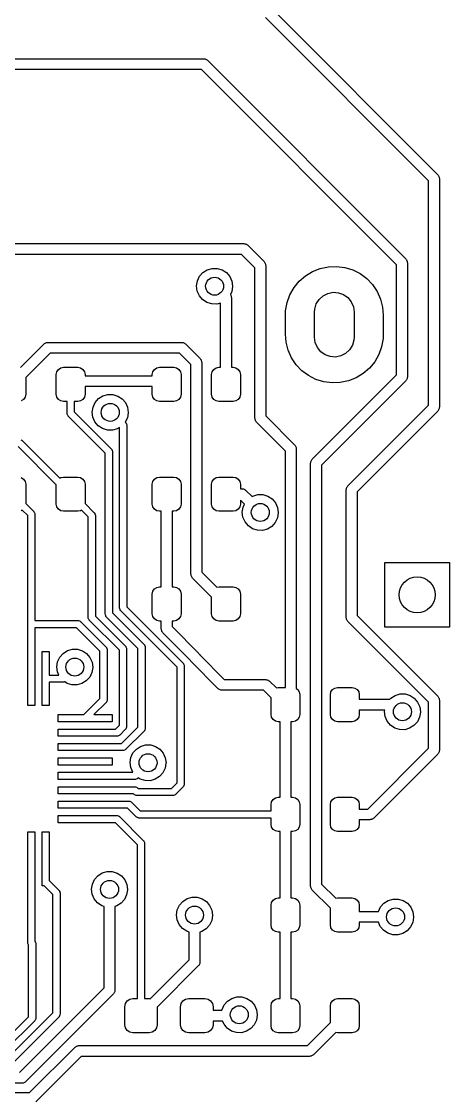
# Model space of a CAD drawing. Extents: x 74 to 208, y -143 to -31.
# Drawn here: x 127.47 to 139.37, y -102.88 to -72.99 of the extents above; entities that cross this region are included whole.
import ezdxf

# ---------------------------------------------------------------- set-up
doc = ezdxf.new("R2010")
doc.units = 0
doc.layers.add('BLACK', color=7, linetype='CONTINUOUS')

msp = doc.modelspace()

# ---------------------------------------------------------------- linework, layer by layer
at = {"layer": 'BLACK', "linetype": 'CONTINUOUS'}
for p, q in [((138.788, -77.4051), (134.26, -72.8771)), ((134.516, -72.7089), (139.044, -77.2369)), ((115.284, -74.018), (132.537, -74.018)), ((132.537, -74.018), (132.556, -74.0231)), ((132.556, -74.0231), (132.576, -74.0231)), ((132.576, -74.0231), (132.593, -74.033)), ((132.593, -74.033), (132.612, -74.0381)), ((132.612, -74.0381), (132.626, -74.0521)), ((132.626, -74.0521), (132.643, -74.0619)), ((132.643, -74.0619), (138.155, -79.5737)), ((132.475, -74.318), (115.285, -74.318)), ((137.899, -79.7419), (132.475, -74.318)), ((138.788, -83.6309), (138.788, -77.4051)), ((139.044, -77.2369), (139.054, -77.254)), ((139.054, -77.254), (139.068, -77.268)), ((139.068, -77.268), (139.073, -77.2871)), ((139.073, -77.2871), (139.083, -77.3042)), ((139.083, -77.3042), (139.083, -77.3239)), ((139.083, -77.3239), (139.088, -77.343)), ((139.088, -77.343), (139.088, -83.693)), ((122.199, -79.1488), (133.655, -79.1488)), ((133.655, -79.1488), (133.674, -79.1539)), ((133.674, -79.1539), (133.694, -79.1539)), ((133.694, -79.1539), (133.711, -79.1638)), ((133.711, -79.1638), (133.73, -79.1689)), ((133.73, -79.1689), (133.744, -79.1829)), ((133.744, -79.1829), (133.761, -79.1927)), ((133.761, -79.1927), (134.218, -79.6499)), ((133.593, -79.4488), (122.262, -79.4488)), ((133.962, -79.8181), (133.593, -79.4488)), ((133.962, -83.9978), (133.962, -79.8181)), ((134.218, -79.6499), (134.228, -79.667)), ((134.228, -79.667), (134.242, -79.681)), ((134.242, -79.681), (134.247, -79.7001)), ((134.247, -79.7001), (134.257, -79.7172)), ((134.257, -79.7172), (134.257, -79.7369)), ((134.257, -79.7369), (134.262, -79.756)), ((134.262, -79.756), (134.262, -83.9357)), ((135.779, -79.8374), (136.004, -79.7901)), ((136.004, -79.7901), (136.234, -79.7815)), ((136.234, -79.7815), (136.462, -79.8117)), ((136.462, -79.8117), (136.682, -79.8799)), ((137.899, -82.7927), (137.899, -79.7419)), ((138.155, -79.5737), (138.165, -79.5908)), ((138.165, -79.5908), (138.179, -79.6048)), ((138.179, -79.6048), (138.184, -79.6239)), ((138.184, -79.6239), (138.194, -79.641)), ((138.194, -79.641), (138.194, -79.6607)), ((138.194, -79.6607), (138.199, -79.6798)), ((138.199, -79.6798), (138.199, -82.8548)), ((132.364, -80.1857), (132.424, -80.0573)), ((132.424, -80.0573), (132.518, -79.9511)), ((132.518, -79.9511), (132.638, -79.8754)), ((132.638, -79.8754), (132.774, -79.8365)), ((132.774, -79.8365), (132.916, -79.8373)), ((132.916, -79.8373), (133.052, -79.8779)), ((133.052, -79.8779), (133.171, -79.9551)), ((133.171, -79.9551), (133.263, -80.0625)), ((133.263, -80.0625), (133.322, -80.1915)), ((135.195, -80.1919), (135.369, -80.0411)), ((135.369, -80.0411), (135.565, -79.9218)), ((135.565, -79.9218), (135.779, -79.8374)), ((136.682, -79.8799), (136.887, -79.9841)), ((136.887, -79.9841), (137.071, -80.1214)), ((137.071, -80.1214), (137.23, -80.2878)), ((132.342, -80.3257), (132.364, -80.1857)), ((132.36, -80.4663), (132.342, -80.3257)), ((133.342, -80.3441), (133.318, -80.4839)), ((133.322, -80.1915), (133.342, -80.3318)), ((133.342, -80.3318), (133.342, -80.3441)), ((134.935, -80.5695), (135.049, -80.3697)), ((135.049, -80.3697), (135.195, -80.1919)), ((137.23, -80.2878), (137.358, -80.4786)), ((132.418, -80.5961), (132.36, -80.4663)), ((132.509, -80.7046), (132.418, -80.5961)), ((132.627, -80.7831), (132.509, -80.7046)), ((133.318, -80.4839), (133.279, -80.5643)), ((133.279, -80.5643), (133.289, -80.5738)), ((133.289, -80.5738), (133.294, -80.5929)), ((133.294, -80.5929), (133.304, -80.61)), ((133.304, -80.61), (133.304, -80.6298)), ((133.304, -80.6298), (133.309, -80.6488)), ((133.309, -80.6488), (133.309, -82.583)), ((134.857, -80.7857), (134.935, -80.5695)), ((135.668, -80.8263), (135.746, -80.6994)), ((135.746, -80.6994), (135.856, -80.5984)), ((135.856, -80.5984), (135.989, -80.5306)), ((135.989, -80.5306), (136.135, -80.5011)), ((136.135, -80.5011), (136.284, -80.512)), ((136.284, -80.512), (136.425, -80.5626)), ((136.425, -80.5626), (136.547, -80.6491)), ((136.547, -80.6491), (136.64, -80.7651)), ((137.358, -80.4786), (137.453, -80.6883)), ((137.453, -80.6883), (137.511, -80.9109)), ((132.762, -80.8254), (132.627, -80.7831)), ((132.904, -80.828), (132.762, -80.8254)), ((133.009, -80.7993), (132.904, -80.828)), ((133.009, -82.583), (133.009, -80.7993)), ((134.81, -81.14), (134.816, -81.012)), ((134.816, -81.012), (134.857, -80.7857)), ((135.62, -81.05), (135.626, -80.9697)), ((135.626, -80.9697), (135.668, -80.8263)), ((136.64, -80.7651), (136.7, -80.9021)), ((136.7, -80.9021), (136.72, -81.05)), ((137.511, -80.9109), (137.53, -81.14)), ((134.81, -81.66), (134.81, -81.14)), ((135.62, -81.75), (135.62, -81.05)), ((136.72, -81.05), (136.72, -81.75)), ((137.53, -81.14), (137.53, -81.66)), ((128.118, -81.9261), (128.132, -81.9121)), ((128.132, -81.9121), (128.151, -81.907)), ((128.151, -81.907), (128.168, -81.8971)), ((128.168, -81.8971), (128.188, -81.8971)), ((128.188, -81.8971), (128.207, -81.892)), ((128.207, -81.892), (131.928, -81.892)), ((131.928, -81.892), (131.947, -81.8971)), ((131.947, -81.8971), (131.966, -81.8971)), ((131.966, -81.8971), (131.984, -81.907)), ((131.984, -81.907), (132.003, -81.9121)), ((132.003, -81.9121), (132.017, -81.9261)), ((134.829, -81.8891), (134.81, -81.66)), ((134.887, -82.1117), (134.829, -81.8891)), ((135.64, -81.8979), (135.62, -81.75)), ((135.7, -82.0349), (135.64, -81.8979)), ((136.714, -81.8303), (136.672, -81.9737)), ((136.72, -81.75), (136.714, -81.8303)), ((137.524, -81.788), (137.483, -82.0143)), ((137.53, -81.66), (137.524, -81.788)), ((127.443, -82.5934), (128.101, -81.9359)), ((128.269, -82.192), (127.591, -82.8701)), ((128.101, -81.9359), (128.118, -81.9261)), ((131.865, -82.192), (128.269, -82.192)), ((132.184, -82.5105), (131.865, -82.192)), ((132.017, -81.9261), (132.034, -81.9359)), ((132.034, -81.9359), (132.44, -82.3423)), ((134.982, -82.3214), (134.887, -82.1117)), ((135.793, -82.1509), (135.7, -82.0349)), ((135.915, -82.2374), (135.793, -82.1509)), ((136.484, -82.2016), (136.351, -82.2694)), ((136.594, -82.1006), (136.484, -82.2016)), ((136.672, -81.9737), (136.594, -82.1006)), ((137.483, -82.0143), (137.405, -82.2305)), ((132.184, -88.329), (132.184, -82.5105)), ((132.44, -82.3423), (132.45, -82.3594)), ((132.45, -82.3594), (132.464, -82.3734)), ((132.464, -82.3734), (132.469, -82.3925)), ((132.469, -82.3925), (132.479, -82.4096)), ((132.479, -82.4096), (132.479, -82.4293)), ((132.479, -82.4293), (132.484, -82.4484)), ((132.484, -82.4484), (132.484, -88.2669)), ((135.11, -82.5122), (134.982, -82.3214)), ((135.269, -82.6786), (135.11, -82.5122)), ((136.056, -82.288), (135.915, -82.2374)), ((136.205, -82.2989), (136.056, -82.288)), ((136.351, -82.2694), (136.205, -82.2989)), ((137.291, -82.4303), (137.145, -82.6081)), ((137.405, -82.2305), (137.291, -82.4303)), ((128.441, -82.783), (128.456, -82.7065)), ((128.441, -83.333), (128.441, -82.783)), ((128.456, -82.7065), (128.5, -82.6416)), ((128.5, -82.6416), (128.564, -82.5982)), ((128.564, -82.5982), (128.641, -82.583)), ((128.641, -82.583), (129.041, -82.583)), ((129.041, -82.583), (129.118, -82.5982)), ((129.118, -82.5982), (129.182, -82.6416)), ((129.182, -82.6416), (129.226, -82.7065)), ((129.226, -82.7065), (129.241, -82.783)), ((129.241, -82.783), (129.241, -82.8205)), ((131.109, -82.783), (131.124, -82.7065)), ((131.109, -82.8205), (131.109, -82.783)), ((131.124, -82.7065), (131.168, -82.6416)), ((131.168, -82.6416), (131.232, -82.5982)), ((131.232, -82.5982), (131.309, -82.583)), ((131.309, -82.583), (131.709, -82.583)), ((131.709, -82.583), (131.786, -82.5982)), ((131.786, -82.5982), (131.85, -82.6416)), ((131.85, -82.6416), (131.894, -82.7065)), ((131.894, -82.7065), (131.909, -82.783)), ((131.909, -82.783), (131.909, -83.333)), ((132.759, -82.783), (132.774, -82.7065)), ((132.759, -83.333), (132.759, -82.783)), ((132.774, -82.7065), (132.818, -82.6416)), ((132.818, -82.6416), (132.882, -82.5982)), ((132.882, -82.5982), (132.959, -82.583)), ((132.959, -82.583), (133.009, -82.583)), ((133.309, -82.583), (133.359, -82.583)), ((133.359, -82.583), (133.436, -82.5982)), ((133.436, -82.5982), (133.5, -82.6416)), ((133.5, -82.6416), (133.544, -82.7065)), ((133.544, -82.7065), (133.559, -82.783)), ((133.559, -82.783), (133.559, -83.333)), ((135.453, -82.8159), (135.269, -82.6786)), ((135.555, -85.1363), (137.899, -82.7927)), ((136.971, -82.7589), (136.775, -82.8782)), ((137.145, -82.6081), (136.971, -82.7589)), ((127.591, -82.8701), (127.591, -83.333)), ((129.241, -82.8205), (131.109, -82.8205)), ((135.658, -82.9201), (135.453, -82.8159)), ((135.878, -82.9883), (135.658, -82.9201)), ((138.155, -82.9609), (135.811, -85.3045)), ((136.106, -83.0185), (135.878, -82.9883)), ((136.336, -83.0099), (136.106, -83.0185)), ((136.561, -82.9626), (136.336, -83.0099)), ((136.775, -82.8782), (136.561, -82.9626)), ((138.165, -82.9438), (138.155, -82.9609)), ((138.179, -82.9298), (138.165, -82.9438)), ((138.184, -82.9107), (138.179, -82.9298)), ((138.194, -82.8936), (138.184, -82.9107)), ((138.199, -82.8548), (138.194, -82.8739)), ((138.194, -82.8739), (138.194, -82.8936)), ((127.576, -83.4095), (127.532, -83.4744)), ((127.591, -83.333), (127.576, -83.4095)), ((128.456, -83.4095), (128.441, -83.333)), ((128.5, -83.4744), (128.456, -83.4095)), ((129.226, -83.4095), (129.182, -83.4744)), ((129.241, -83.333), (129.226, -83.4095)), ((131.109, -83.1205), (129.241, -83.1205)), ((129.241, -83.1205), (129.241, -83.333)), ((129.617, -83.4539), (129.737, -83.3782)), ((129.737, -83.3782), (129.873, -83.3393)), ((129.873, -83.3393), (130.015, -83.3401)), ((130.015, -83.3401), (130.15, -83.3807)), ((130.15, -83.3807), (130.269, -83.4579)), ((131.109, -83.333), (131.109, -83.1205)), ((131.124, -83.4095), (131.109, -83.333)), ((131.168, -83.4744), (131.124, -83.4095)), ((131.894, -83.4095), (131.85, -83.4744)), ((131.909, -83.333), (131.894, -83.4095)), ((132.774, -83.4095), (132.759, -83.333)), ((132.818, -83.4744), (132.774, -83.4095)), ((133.544, -83.4095), (133.5, -83.4744)), ((133.559, -83.333), (133.544, -83.4095)), ((127.532, -83.4744), (127.468, -83.5178)), ((128.564, -83.5178), (128.5, -83.4744)), ((128.641, -83.533), (128.564, -83.5178)), ((128.741, -83.533), (128.641, -83.533)), ((128.741, -83.8656), (128.741, -83.533)), ((129.041, -83.533), (128.941, -83.533)), ((128.941, -83.533), (128.941, -83.8242)), ((129.118, -83.5178), (129.041, -83.533)), ((129.182, -83.4744), (129.118, -83.5178)), ((129.441, -83.8285), (129.463, -83.6885)), ((129.463, -83.6885), (129.523, -83.5601)), ((129.523, -83.5601), (129.617, -83.4539)), ((130.269, -83.4579), (130.362, -83.5653)), ((130.362, -83.5653), (130.421, -83.6943)), ((130.421, -83.6943), (130.441, -83.8346)), ((131.232, -83.5178), (131.168, -83.4744)), ((131.309, -83.533), (131.232, -83.5178)), ((131.709, -83.533), (131.309, -83.533)), ((131.786, -83.5178), (131.709, -83.533)), ((131.85, -83.4744), (131.786, -83.5178)), ((132.882, -83.5178), (132.818, -83.4744)), ((132.959, -83.533), (132.882, -83.5178)), ((133.359, -83.533), (132.959, -83.533)), ((133.436, -83.5178), (133.359, -83.533)), ((133.5, -83.4744), (133.436, -83.5178)), ((136.546, -85.8729), (138.788, -83.6309)), ((139.088, -83.693), (139.083, -83.7121)), ((128.743, -83.8733), (128.741, -83.8656)), ((128.742, -83.8812), (128.743, -83.8733)), ((128.753, -83.9021), (128.742, -83.8812)), ((128.76, -83.9244), (128.753, -83.9021)), ((128.767, -83.9291), (128.76, -83.9244)), ((128.77, -83.9363), (128.767, -83.9291)), ((129.802, -84.9685), (128.77, -83.9363)), ((128.941, -83.8242), (129.973, -84.8564)), ((129.459, -83.9691), (129.441, -83.8285)), ((129.516, -84.0989), (129.459, -83.9691)), ((130.417, -83.9867), (130.357, -84.1099)), ((130.441, -83.8469), (130.417, -83.9867)), ((130.441, -83.8346), (130.441, -83.8469)), ((133.967, -84.0169), (133.962, -83.9978)), ((134.262, -83.9357), (135.068, -84.7412)), ((139.044, -83.7991), (136.802, -86.0411)), ((139.054, -83.782), (139.044, -83.7991)), ((139.068, -83.768), (139.054, -83.782)), ((139.073, -83.7489), (139.068, -83.768)), ((139.083, -83.7318), (139.073, -83.7489)), ((139.083, -83.7121), (139.083, -83.7318)), ((129.607, -84.2074), (129.516, -84.0989)), ((129.725, -84.2859), (129.607, -84.2074)), ((129.861, -84.3282), (129.725, -84.2859)), ((130.139, -84.2935), (130.003, -84.3308)), ((130.202, -84.255), (130.139, -84.2935)), ((130.202, -89.2748), (130.202, -84.255)), ((130.357, -84.1099), (130.373, -84.1252)), ((130.373, -84.1252), (130.376, -84.1324)), ((130.376, -84.1324), (130.383, -84.1372)), ((130.383, -84.1372), (130.39, -84.1594)), ((130.39, -84.1594), (130.401, -84.1803)), ((130.401, -84.1803), (130.4, -84.1883)), ((130.4, -84.1883), (130.402, -84.1959)), ((130.402, -84.1959), (130.402, -89.2334)), ((133.967, -84.0366), (133.967, -84.0169)), ((133.977, -84.0537), (133.967, -84.0366)), ((133.982, -84.0728), (133.977, -84.0537)), ((133.996, -84.0868), (133.982, -84.0728)), ((134.006, -84.1039), (133.996, -84.0868)), ((134.811, -84.9094), (134.006, -84.1039)), ((127.455, -84.5955), (127.477, -84.6027)), ((127.477, -84.6027), (127.482, -84.6092)), ((130.003, -84.3308), (129.861, -84.3282)), ((128.441, -85.8474), (127.377, -84.7836)), ((127.482, -84.6092), (127.489, -84.6129)), ((127.489, -84.6129), (128.539, -85.663)), ((129.973, -84.8564), (129.977, -84.8636)), ((129.977, -84.8636), (129.983, -84.8683)), ((129.983, -84.8683), (129.991, -84.8906)), ((129.991, -84.8906), (130.001, -84.9115)), ((135.068, -84.7412), (135.077, -84.7583)), ((135.077, -84.7583), (135.091, -84.7723)), ((135.091, -84.7723), (135.097, -84.7914)), ((135.097, -84.7914), (135.106, -84.8085)), ((135.106, -84.8085), (135.106, -84.8282)), ((135.106, -84.8282), (135.112, -84.8473)), ((135.112, -84.8473), (135.112, -91.5042)), ((129.802, -89.4403), (129.802, -84.9685)), ((130.001, -84.9115), (130, -84.9194)), ((130, -84.9194), (130.002, -84.9271)), ((130.002, -84.9271), (130.002, -89.3989)), ((134.811, -91.473), (134.811, -84.9094)), ((135.517, -85.2036), (135.526, -85.1865)), ((135.517, -85.2233), (135.517, -85.2036)), ((135.526, -85.1865), (135.531, -85.1674)), ((135.531, -85.1674), (135.545, -85.1534)), ((135.545, -85.1534), (135.555, -85.1363)), ((135.511, -85.2424), (135.517, -85.2233)), ((135.511, -96.9904), (135.511, -85.2424)), ((135.811, -85.3045), (135.811, -96.9283)), ((127.468, -85.6462), (127.532, -85.6896)), ((127.532, -85.6896), (127.576, -85.7545)), ((127.576, -85.7545), (127.591, -85.831)), ((128.539, -85.663), (128.564, -85.6462)), ((128.564, -85.6462), (128.641, -85.631)), ((128.641, -85.631), (129.041, -85.631)), ((129.041, -85.631), (129.118, -85.6462)), ((129.118, -85.6462), (129.182, -85.6896)), ((129.182, -85.6896), (129.226, -85.7545)), ((129.226, -85.7545), (129.241, -85.831)), ((131.109, -85.831), (131.124, -85.7545)), ((131.124, -85.7545), (131.168, -85.6896)), ((131.168, -85.6896), (131.232, -85.6462)), ((131.232, -85.6462), (131.309, -85.631)), ((131.309, -85.631), (131.709, -85.631)), ((131.709, -85.631), (131.786, -85.6462)), ((131.786, -85.6462), (131.85, -85.6896)), ((131.85, -85.6896), (131.894, -85.7545)), ((131.894, -85.7545), (131.909, -85.831)), ((132.759, -85.831), (132.774, -85.7545)), ((132.774, -85.7545), (132.818, -85.6896)), ((132.818, -85.6896), (132.882, -85.6462)), ((132.882, -85.6462), (132.959, -85.631)), ((132.959, -85.631), (133.359, -85.631)), ((133.359, -85.631), (133.436, -85.6462)), ((133.436, -85.6462), (133.5, -85.6896)), ((133.5, -85.6896), (133.544, -85.7545)), ((133.544, -85.7545), (133.559, -85.831)), ((127.591, -85.831), (127.591, -86.3646)), ((128.441, -86.381), (128.441, -85.8474)), ((129.241, -85.831), (129.241, -86.3646)), ((131.109, -86.381), (131.109, -85.831)), ((131.909, -85.831), (131.909, -86.381)), ((132.759, -86.381), (132.759, -85.831)), ((133.559, -85.831), (133.559, -85.956)), ((133.559, -85.956), (133.604, -85.956)), ((133.604, -85.956), (133.623, -85.9611)), ((133.623, -85.9611), (133.643, -85.9611)), ((133.643, -85.9611), (133.66, -85.971)), ((133.66, -85.971), (133.679, -85.9761)), ((133.679, -85.9761), (133.693, -85.9901)), ((133.693, -85.9901), (133.71, -85.9999)), ((133.71, -85.9999), (133.883, -86.1731)), ((136.502, -85.979), (136.507, -85.9599)), ((136.502, -89.535), (136.502, -85.979)), ((136.507, -85.9402), (136.517, -85.9231)), ((136.507, -85.9599), (136.507, -85.9402)), ((136.517, -85.9231), (136.522, -85.904)), ((136.522, -85.904), (136.536, -85.89)), ((136.536, -85.89), (136.546, -85.8729)), ((136.802, -86.0411), (136.802, -89.4729)), ((127.591, -86.3646), (127.817, -86.5903)), ((128.456, -86.4575), (128.441, -86.381)), ((129.241, -86.3646), (129.498, -86.6213)), ((131.124, -86.4575), (131.109, -86.381)), ((131.909, -86.381), (131.894, -86.4575)), ((132.774, -86.4575), (132.759, -86.381)), ((133.559, -86.381), (133.544, -86.4575)), ((133.672, -86.3863), (133.559, -86.2731)), ((133.559, -86.2731), (133.559, -86.381)), ((133.634, -86.4678), (133.672, -86.3863)), ((133.883, -86.1731), (133.908, -86.1576)), ((133.908, -86.1576), (134.044, -86.1186)), ((134.044, -86.1186), (134.186, -86.1195)), ((134.186, -86.1195), (134.322, -86.1601)), ((134.322, -86.1601), (134.441, -86.2372)), ((134.441, -86.2372), (134.533, -86.3446)), ((134.533, -86.3446), (134.592, -86.4737)), ((127.493, -86.549), (127.468, -86.5658)), ((127.646, -86.7024), (127.493, -86.549)), ((127.817, -86.5903), (127.82, -86.5975)), ((127.82, -86.5975), (127.827, -86.6022)), ((127.827, -86.6022), (127.834, -86.6245)), ((127.834, -86.6245), (127.845, -86.6454)), ((127.845, -86.6454), (127.844, -86.6533)), ((127.844, -86.6533), (127.846, -86.661)), ((127.846, -86.661), (127.846, -89.6128)), ((128.5, -86.5224), (128.456, -86.4575)), ((128.564, -86.5658), (128.5, -86.5224)), ((128.641, -86.581), (128.564, -86.5658)), ((129.041, -86.581), (128.641, -86.581)), ((129.118, -86.5658), (129.041, -86.581)), ((129.143, -86.549), (129.118, -86.5658)), ((129.327, -86.7335), (129.143, -86.549)), ((129.498, -86.6213), (129.501, -86.6285)), ((129.501, -86.6285), (129.508, -86.6333)), ((129.508, -86.6333), (129.515, -86.6555)), ((129.515, -86.6555), (129.526, -86.6764)), ((129.526, -86.6764), (129.525, -86.6844)), ((129.525, -86.6844), (129.527, -86.692)), ((129.527, -86.692), (129.527, -89.4884)), ((131.168, -86.5224), (131.124, -86.4575)), ((131.232, -86.5658), (131.168, -86.5224)), ((131.309, -86.581), (131.232, -86.5658)), ((131.359, -86.581), (131.309, -86.581)), ((131.359, -88.679), (131.359, -86.581)), ((131.709, -86.581), (131.659, -86.581)), ((131.659, -86.581), (131.659, -88.679)), ((131.786, -86.5658), (131.709, -86.581)), ((131.85, -86.5224), (131.786, -86.5658)), ((131.894, -86.4575), (131.85, -86.5224)), ((132.818, -86.5224), (132.774, -86.4575)), ((132.882, -86.5658), (132.818, -86.5224)), ((132.959, -86.581), (132.882, -86.5658)), ((133.359, -86.581), (132.959, -86.581)), ((133.436, -86.5658), (133.359, -86.581)), ((133.5, -86.5224), (133.436, -86.5658)), ((133.544, -86.4575), (133.5, -86.5224)), ((133.612, -86.6079), (133.634, -86.4678)), ((133.63, -86.7485), (133.612, -86.6079)), ((134.612, -86.6262), (134.588, -86.766)), ((134.592, -86.4737), (134.612, -86.614)), ((134.612, -86.614), (134.612, -86.6262)), ((127.646, -91.976), (127.646, -86.7024)), ((129.327, -89.5298), (129.327, -86.7335)), ((133.688, -86.8782), (133.63, -86.7485)), ((133.779, -86.9867), (133.688, -86.8782)), ((133.897, -87.0653), (133.779, -86.9867)), ((134.527, -86.8936), (134.431, -86.9987)), ((134.588, -86.766), (134.527, -86.8936)), ((134.032, -87.1076), (133.897, -87.0653)), ((134.174, -87.1102), (134.032, -87.1076)), ((134.311, -87.0729), (134.174, -87.1102)), ((134.431, -86.9987), (134.311, -87.0729)), ((137.57, -89.8), (137.57, -88)), ((137.57, -88), (139.37, -88)), ((139.37, -88), (139.37, -89.8)), ((132.189, -88.3481), (132.184, -88.329)), ((132.189, -88.3678), (132.189, -88.3481)), ((132.199, -88.3849), (132.189, -88.3678)), ((132.204, -88.404), (132.199, -88.3849)), ((132.218, -88.418), (132.204, -88.404)), ((132.228, -88.4351), (132.218, -88.418)), ((132.759, -88.9661), (132.228, -88.4351)), ((132.484, -88.2669), (132.907, -88.6894)), ((131.124, -88.8025), (131.168, -88.7376)), ((131.168, -88.7376), (131.232, -88.6942)), ((131.232, -88.6942), (131.309, -88.679)), ((131.309, -88.679), (131.359, -88.679)), ((131.659, -88.679), (131.709, -88.679)), ((131.709, -88.679), (131.786, -88.6942)), ((131.786, -88.6942), (131.85, -88.7376)), ((131.85, -88.7376), (131.894, -88.8025)), ((132.907, -88.6894), (132.959, -88.679)), ((132.959, -88.679), (133.359, -88.679)), ((133.359, -88.679), (133.436, -88.6942)), ((133.436, -88.6942), (133.5, -88.7376)), ((133.5, -88.7376), (133.544, -88.8025)), ((131.109, -88.879), (131.124, -88.8025)), ((131.109, -89.429), (131.109, -88.879)), ((131.894, -88.8025), (131.909, -88.879)), ((131.909, -88.879), (131.909, -89.429)), ((132.759, -89.429), (132.759, -88.9661)), ((133.544, -88.8025), (133.559, -88.879)), ((133.559, -88.879), (133.559, -89.429)), ((130.204, -89.2825), (130.202, -89.2748)), ((130.203, -89.2904), (130.204, -89.2825)), ((130.214, -89.3113), (130.203, -89.2904)), ((130.221, -89.3336), (130.214, -89.3113)), ((130.228, -89.3383), (130.221, -89.3336)), ((130.231, -89.3455), (130.228, -89.3383)), ((131.799, -90.9128), (130.231, -89.3455)), ((130.402, -89.2334), (131.969, -90.8007)), ((127.846, -89.6128), (129.045, -89.6128)), ((129.045, -89.6128), (129.053, -89.6153)), ((129.053, -89.6153), (129.061, -89.614)), ((129.061, -89.614), (129.082, -89.6247)), ((129.082, -89.6247), (129.104, -89.6319)), ((129.104, -89.6319), (129.109, -89.6384)), ((129.109, -89.6384), (129.116, -89.6421)), ((129.116, -89.6421), (129.826, -90.3523)), ((129.33, -89.5375), (129.327, -89.5298)), ((129.328, -89.5454), (129.33, -89.5375)), ((129.339, -89.5663), (129.328, -89.5454)), ((129.346, -89.5886), (129.339, -89.5663)), ((129.353, -89.5933), (129.346, -89.5886)), ((129.356, -89.6005), (129.353, -89.5933)), ((130.196, -90.4402), (129.356, -89.6005)), ((129.527, -89.4884), (130.367, -90.328)), ((129.805, -89.4479), (129.802, -89.4403)), ((129.804, -89.4559), (129.805, -89.4479)), ((129.814, -89.4768), (129.804, -89.4559)), ((129.822, -89.4991), (129.814, -89.4768)), ((129.828, -89.5038), (129.822, -89.4991)), ((129.832, -89.511), (129.828, -89.5038)), ((130.71, -90.3892), (129.832, -89.511)), ((130.002, -89.3989), (130.881, -90.2771)), ((131.124, -89.5055), (131.109, -89.429)), ((131.168, -89.5704), (131.124, -89.5055)), ((131.232, -89.6138), (131.168, -89.5704)), ((131.309, -89.629), (131.232, -89.6138)), ((131.359, -89.629), (131.309, -89.629)), ((131.359, -89.8461), (131.359, -89.629)), ((131.709, -89.629), (131.659, -89.629)), ((131.659, -89.629), (131.659, -89.784)), ((131.786, -89.6138), (131.709, -89.629)), ((131.85, -89.5704), (131.786, -89.6138)), ((131.894, -89.5055), (131.85, -89.5704)), ((131.909, -89.429), (131.894, -89.5055)), ((132.774, -89.5055), (132.759, -89.429)), ((132.818, -89.5704), (132.774, -89.5055)), ((132.882, -89.6138), (132.818, -89.5704)), ((132.959, -89.629), (132.882, -89.6138)), ((133.359, -89.629), (132.959, -89.629)), ((133.436, -89.6138), (133.359, -89.629)), ((133.5, -89.5704), (133.436, -89.6138)), ((133.544, -89.5055), (133.5, -89.5704)), ((133.559, -89.429), (133.544, -89.5055)), ((136.507, -89.5541), (136.502, -89.535)), ((136.507, -89.5738), (136.507, -89.5541)), ((136.517, -89.5909), (136.507, -89.5738)), ((136.522, -89.61), (136.517, -89.5909)), ((136.536, -89.624), (136.522, -89.61)), ((136.546, -89.6411), (136.536, -89.624)), ((138.788, -91.8831), (136.546, -89.6411)), ((136.802, -89.4729), (139.044, -91.7149)), ((129.004, -89.8128), (127.846, -89.8128)), ((127.846, -89.8128), (127.846, -91.976)), ((129.655, -90.4645), (129.004, -89.8128)), ((131.364, -89.8652), (131.359, -89.8461)), ((131.364, -89.8849), (131.364, -89.8652)), ((131.374, -89.902), (131.364, -89.8849)), ((131.379, -89.9211), (131.374, -89.902)), ((131.393, -89.9351), (131.379, -89.9211)), ((131.403, -89.9522), (131.393, -89.9351)), ((132.165, -90.714), (131.403, -89.9522)), ((131.659, -89.784), (132.403, -90.5283)), ((139.37, -89.8), (137.57, -89.8)), ((130.881, -90.2771), (130.884, -90.2843)), ((130.884, -90.2843), (130.891, -90.289)), ((128.046, -91.976), (128.046, -90.476)), ((128.046, -90.476), (128.246, -90.476)), ((128.246, -90.476), (128.246, -91.126)), ((128.538, -90.6321), (128.632, -90.5258)), ((128.632, -90.5258), (128.752, -90.4502)), ((128.752, -90.4502), (128.888, -90.4112)), ((128.888, -90.4112), (129.03, -90.4121)), ((129.03, -90.4121), (129.166, -90.4527)), ((129.166, -90.4527), (129.284, -90.5298)), ((129.284, -90.5298), (129.377, -90.6372)), ((129.655, -91.7753), (129.655, -90.4645)), ((129.826, -90.3523), (129.83, -90.3595)), ((129.83, -90.3595), (129.836, -90.3643)), ((129.836, -90.3643), (129.843, -90.3865)), ((129.843, -90.3865), (129.854, -90.4074)), ((129.854, -90.4074), (129.853, -90.4154)), ((129.853, -90.4154), (129.855, -90.423)), ((129.855, -90.423), (129.855, -91.8167)), ((130.196, -92.5208), (130.196, -90.4402)), ((130.367, -90.328), (130.37, -90.3352)), ((130.37, -90.3352), (130.377, -90.34)), ((130.377, -90.34), (130.384, -90.3622)), ((130.384, -90.3622), (130.395, -90.3831)), ((130.395, -90.3831), (130.394, -90.3911)), ((130.394, -90.3911), (130.396, -90.3988)), ((130.396, -90.3988), (130.396, -92.5622)), ((130.71, -92.5717), (130.71, -90.3892)), ((130.891, -90.289), (130.898, -90.3113)), ((130.898, -90.3113), (130.909, -90.3321)), ((130.909, -90.3321), (130.908, -90.3401)), ((130.908, -90.3401), (130.91, -90.3478)), ((130.91, -90.3478), (130.91, -92.6132)), ((132.403, -90.5283), (132.413, -90.5454)), ((132.413, -90.5454), (132.427, -90.5594)), ((132.427, -90.5594), (132.43, -90.5693)), ((132.43, -90.5693), (133.111, -91.2505)), ((128.456, -90.9005), (128.478, -90.7604)), ((128.478, -90.7604), (128.538, -90.6321)), ((129.377, -90.6372), (129.436, -90.7663)), ((129.436, -90.7663), (129.456, -90.9066)), ((131.969, -90.8007), (131.973, -90.8079)), ((131.973, -90.8079), (131.98, -90.8126)), ((131.98, -90.8126), (131.987, -90.8349)), ((131.987, -90.8349), (131.997, -90.8558)), ((131.997, -90.8558), (131.996, -90.8637)), ((131.996, -90.8637), (131.999, -90.8714)), ((131.999, -90.8714), (131.999, -94.1614)), ((132.167, -90.7239), (132.165, -90.714)), ((132.181, -90.7378), (132.167, -90.7239)), ((132.191, -90.7549), (132.181, -90.7378)), ((132.943, -91.5066), (132.191, -90.7549)), ((128.246, -91.126), (128.512, -91.126)), ((128.474, -91.0411), (128.456, -90.9005)), ((128.512, -91.126), (128.474, -91.0411)), ((129.432, -91.0586), (129.37, -91.1862)), ((129.456, -90.9188), (129.432, -91.0586)), ((129.456, -90.9066), (129.456, -90.9188)), ((131.799, -94.12), (131.799, -90.9128)), ((128.636, -91.326), (128.246, -91.326)), ((128.246, -91.326), (128.246, -91.976)), ((128.644, -91.3235), (128.636, -91.326)), ((128.652, -91.3248), (128.644, -91.3235)), ((128.673, -91.3141), (128.652, -91.3248)), ((128.674, -91.3137), (128.673, -91.3141)), ((128.741, -91.3579), (128.674, -91.3137)), ((128.876, -91.4002), (128.741, -91.3579)), ((129.018, -91.4028), (128.876, -91.4002)), ((129.154, -91.3655), (129.018, -91.4028)), ((129.275, -91.2913), (129.154, -91.3655)), ((129.37, -91.1862), (129.275, -91.2913)), ((133.111, -91.2505), (134.263, -91.2505)), ((134.263, -91.2505), (134.283, -91.2556)), ((134.283, -91.2556), (134.302, -91.2556)), ((134.302, -91.2556), (134.319, -91.2655)), ((134.319, -91.2655), (134.338, -91.2706)), ((134.338, -91.2706), (134.352, -91.2846)), ((134.352, -91.2846), (134.37, -91.2944)), ((134.37, -91.2944), (134.559, -91.4834)), ((134.559, -91.4834), (134.611, -91.473)), ((134.611, -91.473), (134.811, -91.473)), ((136.184, -91.4882), (136.261, -91.473)), ((136.261, -91.473), (136.661, -91.473)), ((136.661, -91.473), (136.738, -91.4882)), ((129.205, -92.226), (129.655, -91.7753)), ((132.96, -91.5164), (132.943, -91.5066)), ((132.974, -91.5304), (132.96, -91.5164)), ((132.993, -91.5355), (132.974, -91.5304)), ((133.01, -91.5454), (132.993, -91.5355)), ((133.03, -91.5454), (133.01, -91.5454)), ((133.049, -91.5505), (133.03, -91.5454)), ((134.201, -91.5505), (133.049, -91.5505)), ((134.411, -91.7601), (134.201, -91.5505)), ((134.411, -92.223), (134.411, -91.7601)), ((135.112, -91.5042), (135.152, -91.5316)), ((135.152, -91.5316), (135.196, -91.5965)), ((135.196, -91.5965), (135.211, -91.673)), ((135.211, -91.673), (135.211, -92.223)), ((136.061, -91.673), (136.076, -91.5965)), ((136.061, -92.223), (136.061, -91.673)), ((136.076, -91.5965), (136.12, -91.5316)), ((136.12, -91.5316), (136.184, -91.4882)), ((136.738, -91.4882), (136.802, -91.5316)), ((136.802, -91.5316), (136.846, -91.5965)), ((136.846, -91.5965), (136.861, -91.673)), ((136.861, -91.673), (136.861, -91.798)), ((137.711, -91.798), (137.739, -91.7666)), ((137.739, -91.7666), (137.859, -91.6909)), ((137.859, -91.6909), (137.995, -91.652)), ((137.995, -91.652), (138.137, -91.6528)), ((138.137, -91.6528), (138.273, -91.6935)), ((138.273, -91.6935), (138.392, -91.7706)), ((138.392, -91.7706), (138.484, -91.878)), ((139.044, -91.7149), (139.054, -91.732)), ((139.054, -91.732), (139.068, -91.746)), ((139.068, -91.746), (139.073, -91.7651)), ((139.073, -91.7651), (139.083, -91.7822)), ((127.846, -91.976), (127.646, -91.976)), ((128.246, -91.976), (128.046, -91.976)), ((129.826, -91.8874), (129.487, -92.226)), ((129.83, -91.8802), (129.826, -91.8874)), ((129.836, -91.8755), (129.83, -91.8802)), ((129.843, -91.8532), (129.836, -91.8755)), ((129.854, -91.8323), (129.843, -91.8532)), ((129.855, -91.8167), (129.853, -91.8244)), ((129.853, -91.8244), (129.854, -91.8323)), ((136.861, -91.798), (137.711, -91.798)), ((138.484, -91.878), (138.543, -92.007)), ((138.543, -92.007), (138.563, -92.1473)), ((138.788, -93.1559), (138.788, -91.8831)), ((139.083, -91.7822), (139.083, -91.8019)), ((139.083, -91.8019), (139.088, -91.821)), ((139.088, -91.821), (139.088, -93.218)), ((128.496, -92.426), (128.496, -92.226)), ((128.496, -92.226), (129.205, -92.226)), ((129.487, -92.226), (129.996, -92.226)), ((129.996, -92.226), (129.996, -92.426)), ((134.426, -92.2995), (134.411, -92.223)), ((134.47, -92.3644), (134.426, -92.2995)), ((134.534, -92.4078), (134.47, -92.3644)), ((135.152, -92.3644), (135.088, -92.4078)), ((135.196, -92.2995), (135.152, -92.3644)), ((135.211, -92.223), (135.196, -92.2995)), ((136.076, -92.2995), (136.061, -92.223)), ((136.12, -92.3644), (136.076, -92.2995)), ((136.184, -92.4078), (136.12, -92.3644)), ((136.802, -92.3644), (136.738, -92.4078)), ((136.846, -92.2995), (136.802, -92.3644)), ((136.861, -92.223), (136.846, -92.2995)), ((137.57, -92.098), (136.861, -92.098)), ((136.861, -92.098), (136.861, -92.223)), ((137.563, -92.1412), (137.57, -92.098)), ((137.581, -92.2818), (137.563, -92.1412)), ((137.638, -92.4116), (137.581, -92.2818)), ((138.539, -92.2994), (138.477, -92.4269)), ((138.563, -92.1596), (138.539, -92.2994)), ((138.563, -92.1473), (138.563, -92.1596)), ((129.996, -92.426), (128.496, -92.426)), ((128.496, -92.626), (130.091, -92.626)), ((128.496, -92.826), (128.496, -92.626)), ((130.091, -92.626), (130.196, -92.5208)), ((130.367, -92.6329), (130.203, -92.7967)), ((130.256, -93.026), (130.71, -92.5717)), ((130.37, -92.6257), (130.367, -92.6329)), ((130.377, -92.621), (130.37, -92.6257)), ((130.384, -92.5987), (130.377, -92.621)), ((130.395, -92.5778), (130.384, -92.5987)), ((130.396, -92.5622), (130.394, -92.5699)), ((130.394, -92.5699), (130.395, -92.5778)), ((130.884, -92.6767), (130.881, -92.6839)), ((130.891, -92.6719), (130.884, -92.6767)), ((130.898, -92.6497), (130.891, -92.6719)), ((130.909, -92.6288), (130.898, -92.6497)), ((130.91, -92.6132), (130.908, -92.6208)), ((130.908, -92.6208), (130.909, -92.6288)), ((134.611, -92.423), (134.534, -92.4078)), ((134.661, -92.423), (134.611, -92.423)), ((134.661, -94.521), (134.661, -92.423)), ((135.011, -92.423), (134.961, -92.423)), ((134.961, -92.423), (134.961, -94.521)), ((135.088, -92.4078), (135.011, -92.423)), ((136.261, -92.423), (136.184, -92.4078)), ((136.661, -92.423), (136.261, -92.423)), ((136.738, -92.4078), (136.661, -92.423)), ((137.73, -92.5201), (137.638, -92.4116)), ((137.848, -92.5986), (137.73, -92.5201)), ((137.983, -92.6409), (137.848, -92.5986)), ((138.125, -92.6435), (137.983, -92.6409)), ((138.262, -92.6062), (138.125, -92.6435)), ((138.382, -92.532), (138.262, -92.6062)), ((138.477, -92.4269), (138.382, -92.532)), ((130.132, -92.826), (128.496, -92.826)), ((130.14, -92.8235), (130.132, -92.826)), ((130.148, -92.8248), (130.14, -92.8235)), ((130.169, -92.8141), (130.148, -92.8248)), ((130.191, -92.8069), (130.169, -92.8141)), ((130.196, -92.8004), (130.191, -92.8069)), ((130.203, -92.7967), (130.196, -92.8004)), ((130.881, -92.6839), (130.368, -93.1967)), ((128.496, -93.026), (130.256, -93.026)), ((128.496, -93.226), (128.496, -93.026)), ((130.297, -93.226), (128.496, -93.226)), ((130.305, -93.2235), (130.297, -93.226)), ((130.313, -93.2248), (130.305, -93.2235)), ((130.334, -93.2141), (130.313, -93.2248)), ((130.356, -93.2069), (130.334, -93.2141)), ((130.361, -93.2004), (130.356, -93.2069)), ((130.368, -93.1967), (130.361, -93.2004)), ((130.573, -93.2887), (130.667, -93.1824)), ((130.667, -93.1824), (130.786, -93.1068)), ((130.786, -93.1068), (130.923, -93.0678)), ((130.923, -93.0678), (131.065, -93.0687)), ((131.065, -93.0687), (131.2, -93.1093)), ((131.2, -93.1093), (131.319, -93.1864)), ((131.319, -93.1864), (131.412, -93.2938)), ((137.098, -94.846), (138.788, -93.1559)), ((139.073, -93.2739), (139.068, -93.293)), ((139.083, -93.2568), (139.073, -93.2739)), ((139.088, -93.218), (139.083, -93.2371)), ((139.083, -93.2371), (139.083, -93.2568)), ((128.496, -93.626), (128.496, -93.426)), ((128.496, -93.426), (129.996, -93.426)), ((129.996, -93.426), (129.996, -93.626)), ((130.491, -93.5571), (130.512, -93.417)), ((130.509, -93.6976), (130.491, -93.5571)), ((130.512, -93.417), (130.573, -93.2887)), ((131.412, -93.2938), (131.471, -93.4229)), ((131.49, -93.5754), (131.467, -93.7152)), ((131.471, -93.4229), (131.491, -93.5632)), ((131.491, -93.5632), (131.49, -93.5754)), ((139.044, -93.3241), (137.266, -95.1021)), ((139.054, -93.307), (139.044, -93.3241)), ((139.068, -93.293), (139.054, -93.307)), ((129.996, -93.626), (128.496, -93.626)), ((128.496, -93.826), (130.566, -93.826)), ((128.496, -94.026), (128.496, -93.826)), ((130.566, -93.826), (130.509, -93.6976)), ((131.405, -93.8428), (131.31, -93.9479)), ((131.467, -93.7152), (131.405, -93.8428)), ((130.628, -94.026), (128.496, -94.026)), ((130.635, -94.0235), (130.628, -94.026)), ((130.643, -94.0248), (130.635, -94.0235)), ((130.664, -94.0141), (130.643, -94.0248)), ((130.687, -94.0069), (130.664, -94.0141)), ((130.691, -94.0004), (130.687, -94.0069)), ((130.699, -93.9967), (130.691, -94.0004)), ((130.719, -93.9767), (130.699, -93.9967)), ((130.775, -94.0145), (130.719, -93.9767)), ((130.911, -94.0568), (130.775, -94.0145)), ((131.052, -94.0594), (130.911, -94.0568)), ((131.189, -94.0221), (131.052, -94.0594)), ((131.31, -93.9479), (131.189, -94.0221)), ((131.645, -94.2739), (131.799, -94.12)), ((131.999, -94.1614), (131.996, -94.1691)), ((131.996, -94.1691), (131.997, -94.177)), ((128.496, -94.226), (130.63, -94.226)), ((128.496, -94.426), (128.496, -94.226)), ((130.588, -94.426), (128.496, -94.426)), ((130.607, -94.4447), (130.588, -94.426)), ((130.614, -94.4483), (130.607, -94.4447)), ((130.619, -94.4549), (130.614, -94.4483)), ((130.641, -94.4621), (130.619, -94.4549)), ((130.63, -94.226), (130.638, -94.2285)), ((130.638, -94.2285), (130.645, -94.2272)), ((130.662, -94.4727), (130.641, -94.4621)), ((130.645, -94.2272), (130.666, -94.2379)), ((130.67, -94.4715), (130.662, -94.4727)), ((130.666, -94.2379), (130.689, -94.2451)), ((130.678, -94.474), (130.67, -94.4715)), ((130.689, -94.2451), (130.693, -94.2516)), ((130.693, -94.2516), (130.701, -94.2553)), ((130.701, -94.2553), (130.719, -94.2739)), ((130.719, -94.2739), (131.645, -94.2739)), ((131.694, -94.4715), (131.686, -94.474)), ((131.702, -94.4727), (131.694, -94.4715)), ((131.723, -94.4621), (131.702, -94.4727)), ((131.745, -94.4549), (131.723, -94.4621)), ((131.75, -94.4483), (131.745, -94.4549)), ((131.757, -94.4447), (131.75, -94.4483)), ((131.969, -94.2321), (131.757, -94.4447)), ((131.973, -94.2249), (131.969, -94.2321)), ((131.98, -94.2202), (131.973, -94.2249)), ((131.987, -94.1979), (131.98, -94.2202)), ((131.997, -94.177), (131.987, -94.1979)), ((128.496, -94.626), (130.465, -94.626)), ((128.496, -94.826), (128.496, -94.626)), ((130.465, -94.626), (130.473, -94.6285)), ((130.473, -94.6285), (130.481, -94.6272)), ((130.481, -94.6272), (130.501, -94.6379)), ((130.501, -94.6379), (130.524, -94.6451)), ((130.524, -94.6451), (130.528, -94.6516)), ((130.528, -94.6516), (130.536, -94.6553)), ((130.536, -94.6553), (130.776, -94.896)), ((131.686, -94.474), (130.678, -94.474)), ((134.411, -94.721), (134.426, -94.6445)), ((134.411, -94.896), (134.411, -94.721)), ((134.426, -94.6445), (134.47, -94.5796)), ((134.47, -94.5796), (134.534, -94.5362)), ((134.534, -94.5362), (134.611, -94.521)), ((134.611, -94.521), (134.661, -94.521)), ((134.961, -94.521), (135.011, -94.521)), ((135.011, -94.521), (135.088, -94.5362)), ((135.088, -94.5362), (135.152, -94.5796)), ((135.152, -94.5796), (135.196, -94.6445)), ((135.196, -94.6445), (135.211, -94.721)), ((135.211, -94.721), (135.211, -95.271)), ((136.061, -94.721), (136.076, -94.6445)), ((136.061, -95.271), (136.061, -94.721)), ((136.076, -94.6445), (136.12, -94.5796)), ((136.12, -94.5796), (136.184, -94.5362)), ((136.184, -94.5362), (136.261, -94.521)), ((136.261, -94.521), (136.661, -94.521)), ((136.661, -94.521), (136.738, -94.5362)), ((136.738, -94.5362), (136.802, -94.5796)), ((136.802, -94.5796), (136.846, -94.6445)), ((136.846, -94.6445), (136.861, -94.721)), ((136.861, -94.721), (136.861, -94.846)), ((130.423, -94.826), (128.496, -94.826)), ((128.496, -95.026), (130.127, -95.026)), ((128.496, -95.226), (128.496, -95.026)), ((130.127, -95.026), (130.135, -95.0285)), ((130.135, -95.0285), (130.143, -95.0272)), ((130.143, -95.0272), (130.164, -95.0379)), ((130.164, -95.0379), (130.186, -95.0451)), ((130.186, -95.0451), (130.191, -95.0516)), ((130.191, -95.0516), (130.198, -95.0553)), ((130.198, -95.0553), (130.868, -95.7251)), ((130.664, -95.0667), (130.423, -94.826)), ((130.671, -95.0704), (130.664, -95.0667)), ((130.676, -95.0769), (130.671, -95.0704)), ((130.776, -94.896), (134.411, -94.896)), ((136.861, -94.846), (137.098, -94.846)), ((130.086, -95.226), (128.496, -95.226)), ((130.697, -95.8372), (130.086, -95.226)), ((130.698, -95.0841), (130.676, -95.0769)), ((130.719, -95.0948), (130.698, -95.0841)), ((130.727, -95.0935), (130.719, -95.0948)), ((130.735, -95.096), (130.727, -95.0935)), ((134.411, -95.096), (130.735, -95.096)), ((134.411, -95.271), (134.411, -95.096)), ((134.426, -95.3475), (134.411, -95.271)), ((134.47, -95.4124), (134.426, -95.3475)), ((135.196, -95.3475), (135.152, -95.4124)), ((135.211, -95.271), (135.196, -95.3475)), ((136.076, -95.3475), (136.061, -95.271)), ((136.12, -95.4124), (136.076, -95.3475)), ((136.846, -95.3475), (136.802, -95.4124)), ((136.861, -95.271), (136.846, -95.3475)), ((137.16, -95.146), (136.861, -95.146)), ((136.861, -95.146), (136.861, -95.271)), ((137.179, -95.1409), (137.16, -95.146)), ((137.199, -95.1409), (137.179, -95.1409)), ((137.216, -95.131), (137.199, -95.1409)), ((137.235, -95.1259), (137.216, -95.131)), ((137.249, -95.1119), (137.235, -95.1259)), ((137.266, -95.1021), (137.249, -95.1119)), ((127.646, -98.56), (127.646, -95.476)), ((127.646, -95.476), (127.846, -95.476)), ((127.846, -95.476), (127.846, -98.522)), ((128.046, -96.976), (128.046, -95.476)), ((128.046, -95.476), (128.246, -95.476)), ((128.246, -95.476), (128.246, -96.8346)), ((134.534, -95.4558), (134.47, -95.4124)), ((134.611, -95.471), (134.534, -95.4558)), ((134.661, -95.471), (134.611, -95.471)), ((134.661, -97.315), (134.661, -95.471)), ((135.011, -95.471), (134.961, -95.471)), ((134.961, -95.471), (134.961, -97.315)), ((135.088, -95.4558), (135.011, -95.471)), ((135.152, -95.4124), (135.088, -95.4558)), ((136.184, -95.4558), (136.12, -95.4124)), ((136.261, -95.471), (136.184, -95.4558)), ((136.661, -95.471), (136.261, -95.471)), ((136.738, -95.4558), (136.661, -95.471)), ((136.802, -95.4124), (136.738, -95.4558)), ((130.697, -100.109), (130.697, -95.8372)), ((130.868, -95.7251), (130.871, -95.7323)), ((130.871, -95.7323), (130.878, -95.737)), ((130.878, -95.737), (130.885, -95.7593)), ((130.885, -95.7593), (130.896, -95.7802)), ((130.896, -95.7802), (130.895, -95.7881)), ((130.895, -95.7881), (130.897, -95.7958)), ((130.897, -95.7958), (130.897, -100.109)), ((128.246, -96.8346), (128.517, -97.1053)), ((129.443, -96.9326), (129.503, -96.8043)), ((129.503, -96.8043), (129.597, -96.698)), ((129.597, -96.698), (129.717, -96.6224)), ((129.717, -96.6224), (129.853, -96.5834)), ((129.853, -96.5834), (129.995, -96.5843)), ((129.995, -96.5843), (130.131, -96.6249)), ((130.131, -96.6249), (130.25, -96.702)), ((130.25, -96.702), (130.342, -96.8094)), ((130.342, -96.8094), (130.401, -96.9385)), ((128.105, -96.976), (128.046, -96.976)), ((128.346, -97.2174), (128.105, -96.976)), ((128.517, -97.1053), (128.52, -97.1125)), ((128.52, -97.1125), (128.527, -97.1172)), ((128.527, -97.1172), (128.534, -97.1395)), ((128.534, -97.1395), (128.545, -97.1604)), ((128.545, -97.1604), (128.544, -97.1683)), ((129.421, -97.0727), (129.443, -96.9326)), ((129.439, -97.2133), (129.421, -97.0727)), ((130.421, -97.091), (130.397, -97.2308)), ((130.401, -96.9385), (130.421, -97.0788)), ((130.421, -97.0788), (130.421, -97.091)), ((135.517, -97.0095), (135.511, -96.9904)), ((135.517, -97.0292), (135.517, -97.0095)), ((135.526, -97.0463), (135.517, -97.0292)), ((135.531, -97.0654), (135.526, -97.0463)), ((135.545, -97.0794), (135.531, -97.0654)), ((135.555, -97.0965), (135.545, -97.0794)), ((136.061, -97.6021), (135.555, -97.0965)), ((135.811, -96.9283), (136.209, -97.3254)), ((128.346, -100.501), (128.346, -97.2174)), ((128.544, -97.1683), (128.546, -97.176)), ((128.546, -97.176), (128.546, -100.543)), ((129.497, -97.343), (129.439, -97.2133)), ((129.588, -97.4515), (129.497, -97.343)), ((129.706, -97.5301), (129.588, -97.4515)), ((130.336, -97.3584), (130.24, -97.4635)), ((130.397, -97.2308), (130.336, -97.3584)), ((131.865, -97.5155), (131.959, -97.4092)), ((131.959, -97.4092), (132.079, -97.3336)), ((132.079, -97.3336), (132.215, -97.2946)), ((132.215, -97.2946), (132.357, -97.2955)), ((132.357, -97.2955), (132.493, -97.3361)), ((132.493, -97.3361), (132.612, -97.4132)), ((132.612, -97.4132), (132.704, -97.5206)), ((134.411, -97.515), (134.426, -97.4385)), ((134.426, -97.4385), (134.47, -97.3736)), ((134.47, -97.3736), (134.534, -97.3302)), ((134.534, -97.3302), (134.611, -97.315)), ((134.611, -97.315), (134.661, -97.315)), ((134.961, -97.315), (135.011, -97.315)), ((135.011, -97.315), (135.088, -97.3302)), ((135.088, -97.3302), (135.152, -97.3736)), ((135.152, -97.3736), (135.196, -97.4385)), ((135.196, -97.4385), (135.211, -97.515)), ((136.209, -97.3254), (136.261, -97.315)), ((136.261, -97.315), (136.661, -97.315)), ((136.661, -97.315), (136.738, -97.3302)), ((136.738, -97.3302), (136.802, -97.3736)), ((136.802, -97.3736), (136.846, -97.4385)), ((136.846, -97.4385), (136.861, -97.515)), ((137.453, -97.5663), (137.547, -97.46)), ((137.547, -97.46), (137.667, -97.3844)), ((137.667, -97.3844), (137.803, -97.3454)), ((137.803, -97.3454), (137.945, -97.3463)), ((137.945, -97.3463), (138.081, -97.3869)), ((138.081, -97.3869), (138.2, -97.464)), ((129.771, -97.5505), (129.706, -97.5301)), ((129.771, -99.8107), (129.771, -97.5505)), ((130.12, -97.5377), (130.071, -97.5509)), ((130.071, -97.5509), (130.071, -99.8728)), ((130.24, -97.4635), (130.12, -97.5377)), ((131.783, -97.7839), (131.805, -97.6438)), ((131.805, -97.6438), (131.865, -97.5155)), ((132.704, -97.5206), (132.763, -97.6497)), ((132.763, -97.6497), (132.783, -97.79)), ((134.411, -98.065), (134.411, -97.515)), ((135.211, -97.515), (135.211, -98.065)), ((136.061, -98.065), (136.061, -97.6021)), ((136.861, -97.515), (136.861, -97.6908)), ((136.861, -97.6908), (137.395, -97.6908)), ((137.395, -97.6908), (137.453, -97.5663)), ((138.2, -97.464), (138.292, -97.5714)), ((138.292, -97.5714), (138.351, -97.7005)), ((138.351, -97.7005), (138.371, -97.8408)), ((131.802, -97.9245), (131.783, -97.7839)), ((131.859, -98.0542), (131.802, -97.9245)), ((131.95, -98.1627), (131.859, -98.0542)), ((132.76, -97.942), (132.698, -98.0696)), ((132.783, -97.8022), (132.76, -97.942)), ((132.783, -97.79), (132.783, -97.8022)), ((137.396, -97.9908), (136.861, -97.9908)), ((136.861, -97.9908), (136.861, -98.065)), ((137.447, -98.105), (137.396, -97.9908)), ((138.348, -97.9928), (138.286, -98.1204)), ((138.371, -97.853), (138.348, -97.9928)), ((138.371, -97.8408), (138.371, -97.853)), ((132.068, -98.2413), (131.95, -98.1627)), ((132.133, -98.2617), (132.068, -98.2413)), ((132.133, -99.0357), (132.133, -98.2617)), ((132.482, -98.2489), (132.433, -98.2621)), ((132.433, -98.2621), (132.433, -99.0978)), ((132.603, -98.1747), (132.482, -98.2489)), ((132.698, -98.0696), (132.603, -98.1747)), ((134.426, -98.1415), (134.411, -98.065)), ((134.47, -98.2064), (134.426, -98.1415)), ((134.534, -98.2498), (134.47, -98.2064)), ((134.611, -98.265), (134.534, -98.2498)), ((134.661, -98.265), (134.611, -98.265)), ((134.661, -100.109), (134.661, -98.265)), ((135.011, -98.265), (134.961, -98.265)), ((134.961, -98.265), (134.961, -100.109)), ((135.088, -98.2498), (135.011, -98.265)), ((135.152, -98.2064), (135.088, -98.2498)), ((135.196, -98.1415), (135.152, -98.2064)), ((135.211, -98.065), (135.196, -98.1415)), ((136.076, -98.1415), (136.061, -98.065)), ((136.12, -98.2064), (136.076, -98.1415)), ((136.184, -98.2498), (136.12, -98.2064)), ((136.261, -98.265), (136.184, -98.2498)), ((136.661, -98.265), (136.261, -98.265)), ((136.738, -98.2498), (136.661, -98.265)), ((136.802, -98.2064), (136.738, -98.2498)), ((136.846, -98.1415), (136.802, -98.2064)), ((136.861, -98.065), (136.846, -98.1415)), ((137.538, -98.2135), (137.447, -98.105)), ((137.656, -98.2921), (137.538, -98.2135)), ((137.791, -98.3344), (137.656, -98.2921)), ((137.933, -98.337), (137.791, -98.3344)), ((138.07, -98.2997), (137.933, -98.337)), ((138.191, -98.2255), (138.07, -98.2997)), ((138.286, -98.1204), (138.191, -98.2255)), ((127.648, -98.5677), (127.646, -98.56)), ((127.647, -98.5757), (127.648, -98.5677)), ((127.658, -98.5965), (127.647, -98.5757)), ((127.665, -98.6188), (127.658, -98.5965)), ((127.671, -98.6231), (127.665, -98.6188)), ((127.671, -100.611), (127.671, -98.6231)), ((127.846, -98.522), (127.852, -98.5262)), ((127.852, -98.5262), (127.859, -98.5485)), ((127.859, -98.5485), (127.87, -98.5694)), ((127.87, -98.5694), (127.869, -98.5774)), ((127.869, -98.5774), (127.871, -98.585)), ((127.871, -98.585), (127.871, -100.653)), ((131.054, -100.115), (132.133, -99.0357)), ((132.389, -99.2039), (131.247, -100.346)), ((132.399, -99.1868), (132.389, -99.2039)), ((132.413, -99.1728), (132.399, -99.1868)), ((132.418, -99.1537), (132.413, -99.1728)), ((132.428, -99.1366), (132.418, -99.1537)), ((132.433, -99.0978), (132.428, -99.1169)), ((132.428, -99.1169), (132.428, -99.1366)), ((127.42, -102.161), (129.771, -99.8107)), ((130.027, -99.9789), (127.589, -102.417)), ((130.037, -99.9618), (130.027, -99.9789)), ((130.051, -99.9478), (130.037, -99.9618)), ((130.056, -99.9287), (130.051, -99.9478)), ((130.066, -99.9116), (130.056, -99.9287)), ((130.071, -99.8728), (130.066, -99.8919)), ((130.066, -99.8919), (130.066, -99.9116)), ((130.413, -100.175), (130.486, -100.126)), ((130.486, -100.126), (130.572, -100.109)), ((130.572, -100.109), (130.697, -100.109)), ((130.897, -100.109), (131.022, -100.109)), ((131.022, -100.109), (131.054, -100.115)), ((131.963, -100.175), (132.036, -100.126)), ((132.036, -100.126), (132.122, -100.109)), ((132.122, -100.109), (132.572, -100.109)), ((132.572, -100.109), (132.658, -100.126)), ((132.658, -100.126), (132.731, -100.175)), ((133.204, -100.178), (133.324, -100.102)), ((133.324, -100.102), (133.46, -100.063)), ((133.46, -100.063), (133.602, -100.064)), ((133.602, -100.064), (133.738, -100.105)), ((133.738, -100.105), (133.856, -100.182)), ((134.47, -100.168), (134.534, -100.124)), ((134.534, -100.124), (134.611, -100.109)), ((134.611, -100.109), (134.661, -100.109)), ((134.961, -100.109), (135.011, -100.109)), ((135.011, -100.109), (135.088, -100.124)), ((135.088, -100.124), (135.152, -100.168)), ((136.12, -100.168), (136.184, -100.124)), ((136.184, -100.124), (136.261, -100.109)), ((136.261, -100.109), (136.661, -100.109)), ((136.661, -100.109), (136.738, -100.124)), ((136.738, -100.124), (136.802, -100.168)), ((130.347, -100.334), (130.364, -100.248)), ((130.347, -100.834), (130.347, -100.334)), ((130.364, -100.248), (130.413, -100.175)), ((131.247, -100.346), (131.247, -100.834)), ((131.897, -100.334), (131.914, -100.248)), ((131.897, -100.834), (131.897, -100.334)), ((131.914, -100.248), (131.963, -100.175)), ((132.731, -100.175), (132.78, -100.248)), ((132.78, -100.248), (132.797, -100.334)), ((132.797, -100.334), (132.797, -100.434)), ((132.797, -100.434), (133.046, -100.434)), ((133.046, -100.434), (133.05, -100.412)), ((133.05, -100.412), (133.11, -100.284)), ((133.11, -100.284), (133.204, -100.178)), ((133.856, -100.182), (133.949, -100.289)), ((133.949, -100.289), (134.008, -100.418)), ((134.008, -100.418), (134.028, -100.559)), ((134.411, -100.309), (134.426, -100.232)), ((134.411, -100.859), (134.411, -100.309)), ((134.426, -100.232), (134.47, -100.168)), ((135.152, -100.168), (135.196, -100.232)), ((135.196, -100.232), (135.211, -100.309)), ((135.211, -100.309), (135.211, -100.859)), ((136.061, -100.309), (136.076, -100.232)), ((136.061, -100.772), (136.061, -100.309)), ((136.076, -100.232), (136.12, -100.168)), ((136.802, -100.168), (136.846, -100.232)), ((136.846, -100.232), (136.861, -100.309)), ((136.861, -100.309), (136.861, -100.859)), ((126.928, -101.354), (127.671, -100.611)), ((127.842, -100.723), (127.04, -101.525)), ((127.093, -101.754), (128.346, -100.501)), ((128.517, -100.613), (127.205, -101.925)), ((127.845, -100.716), (127.842, -100.723)), ((127.852, -100.711), (127.845, -100.716)), ((127.859, -100.689), (127.852, -100.711)), ((127.87, -100.668), (127.859, -100.689)), ((127.871, -100.653), (127.869, -100.66)), ((127.869, -100.66), (127.87, -100.668)), ((128.52, -100.606), (128.517, -100.613)), ((128.527, -100.601), (128.52, -100.606)), ((128.534, -100.579), (128.527, -100.601)), ((128.545, -100.558), (128.534, -100.579)), ((128.546, -100.543), (128.544, -100.55)), ((128.544, -100.55), (128.545, -100.558)), ((133.064, -100.734), (132.797, -100.734)), ((132.797, -100.734), (132.797, -100.834)), ((133.103, -100.823), (133.064, -100.734)), ((134.004, -100.711), (133.942, -100.838)), ((134.028, -100.571), (134.004, -100.711)), ((134.028, -100.559), (134.028, -100.571)), ((130.364, -100.92), (130.347, -100.834)), ((130.413, -100.993), (130.364, -100.92)), ((130.486, -101.042), (130.413, -100.993)), ((130.572, -101.059), (130.486, -101.042)), ((131.108, -101.042), (131.022, -101.059)), ((131.181, -100.993), (131.108, -101.042)), ((131.23, -100.92), (131.181, -100.993)), ((131.247, -100.834), (131.23, -100.92)), ((131.914, -100.92), (131.897, -100.834)), ((131.963, -100.993), (131.914, -100.92)), ((132.036, -101.042), (131.963, -100.993)), ((132.122, -101.059), (132.036, -101.042)), ((132.658, -101.042), (132.572, -101.059)), ((132.731, -100.993), (132.658, -101.042)), ((132.78, -100.92), (132.731, -100.993)), ((132.797, -100.834), (132.78, -100.92)), ((133.195, -100.931), (133.103, -100.823)), ((133.313, -101.01), (133.195, -100.931)), ((133.448, -101.052), (133.313, -101.01)), ((133.726, -101.017), (133.59, -101.055)), ((133.847, -100.943), (133.726, -101.017)), ((133.942, -100.838), (133.847, -100.943)), ((134.426, -100.936), (134.411, -100.859)), ((134.47, -101), (134.426, -100.936)), ((134.534, -101.044), (134.47, -101)), ((134.611, -101.059), (134.534, -101.044)), ((135.088, -101.044), (135.011, -101.059)), ((135.152, -101), (135.088, -101.044)), ((135.196, -100.936), (135.152, -101)), ((135.211, -100.859), (135.196, -100.936)), ((135.42, -101.413), (136.061, -100.772)), ((136.209, -101.049), (135.588, -101.669)), ((136.261, -101.059), (136.209, -101.049)), ((136.738, -101.044), (136.661, -101.059)), ((136.802, -101), (136.738, -101.044)), ((136.846, -100.936), (136.802, -101)), ((136.861, -100.859), (136.846, -100.936)), ((131.022, -101.059), (130.572, -101.059)), ((132.572, -101.059), (132.122, -101.059)), ((133.59, -101.055), (133.448, -101.052)), ((135.011, -101.059), (134.611, -101.059)), ((136.661, -101.059), (136.261, -101.059)), ((127.7, -102.72), (128.963, -101.457)), ((128.963, -101.457), (128.98, -101.447)), ((128.98, -101.447), (128.994, -101.433)), ((128.994, -101.433), (129.013, -101.428)), ((129.013, -101.428), (129.03, -101.418)), ((129.03, -101.418), (129.05, -101.418)), ((129.05, -101.418), (129.069, -101.413)), ((129.069, -101.413), (135.42, -101.413)), ((129.131, -101.713), (127.868, -102.976)), ((135.482, -101.713), (129.131, -101.713)), ((135.501, -101.708), (135.482, -101.713)), ((135.521, -101.708), (135.501, -101.708)), ((135.538, -101.698), (135.521, -101.708)), ((135.557, -101.693), (135.538, -101.698)), ((135.571, -101.679), (135.557, -101.693)), ((135.588, -101.669), (135.571, -101.679)), ((127.483, -102.461), (125.391, -102.461)), ((127.502, -102.456), (127.483, -102.461)), ((127.521, -102.456), (127.502, -102.456)), ((127.539, -102.446), (127.521, -102.456)), ((127.558, -102.441), (127.539, -102.446)), ((127.572, -102.427), (127.558, -102.441)), ((127.589, -102.417), (127.572, -102.427)), ((125.476, -102.72), (127.7, -102.72))]:
    msp.add_line(p, q, dxfattribs=at)
at = {"layer": 'BLACK'}
for centre, radius in [((132.842, -80.3318), 0.25), ((129.941, -83.8346), 0.25), ((134.112, -86.614), 0.25), ((138.47, -88.9), 0.5), ((128.956, -90.9066), 0.25), ((138.063, -92.1473), 0.25), ((130.991, -93.5632), 0.25), ((129.921, -97.0788), 0.25), ((132.283, -97.79), 0.25), ((137.871, -97.8408), 0.25), ((133.528, -100.559), 0.25)]:
    msp.add_circle(centre, radius, dxfattribs=at)

doc.saveas('drawing.dxf')
